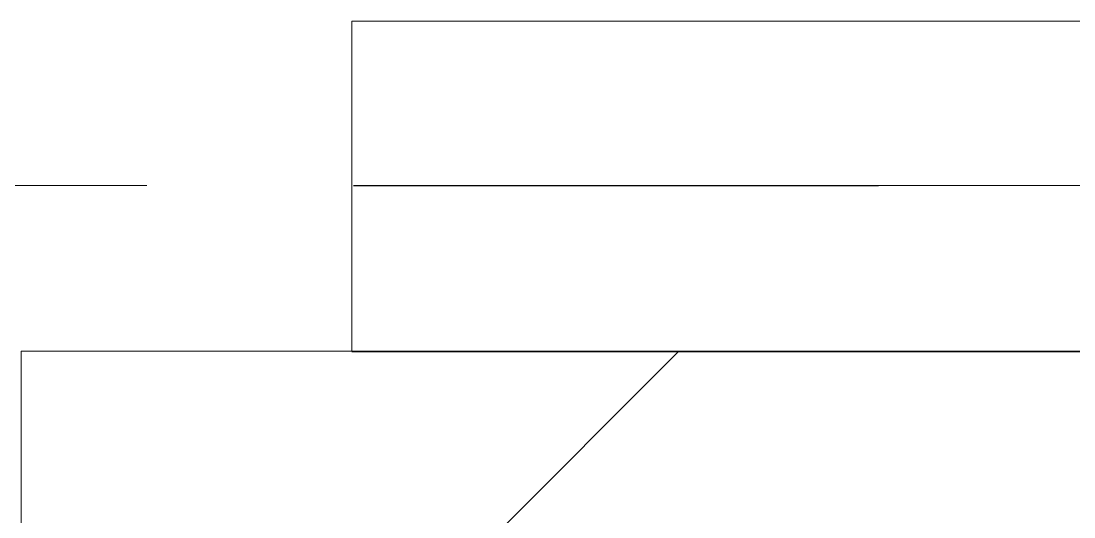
# Model space of a CAD drawing. Header units: millimetres. Extents: x -4000 to 187956, y -58990 to 162485.
# Drawn here: x 78350 to 78986, y 5250 to 5550 of the extents above; entities that cross this region are included whole.
import ezdxf

# ---------------------------------------------------------------- set-up
doc = ezdxf.new("R2010")
doc.units = ezdxf.units.MM
doc.linetypes.add('Grid Line', pattern=[2222.5, 1270, -317.5, 317.5, -317.5])
doc.linetypes.add('Grid Line 12_5mm', pattern=[2150, 1250, -300, 300, -300])
for name, color, linetype, lineweight in [('A-WALL', 113, 'Continuous', 13), ('A-WALL-PATT', 111, 'Continuous', 13), ('S-GRID', 1, 'Continuous', 30)]:
    doc.layers.add(name, color=color, linetype=linetype, lineweight=lineweight)

# ---------------------------------------------------------------- blocks, each defined once
blk = doc.blocks.new('CMF2_NHAXUONG_A_rvt-1-FFS - TANG 1')
at = {"layer": 'A-WALL-PATT', "lineweight": 9}
h = blk.add_hatch(dxfattribs=at)
h.set_pattern_fill('FP_12', color=250, style=0, pattern_type=2)
h.set_pattern_definition([(45, (0, 0), (-212.132, 212.132), [])])
h.paths.add_polyline_path([(88150, 5149.88), (88350, 5149.88), (88350, 5349.88), (78349.79, 5349.88), (78349.79, 5149.88), (86721.01, 5149.88)])
at = {"layer": 'A-WALL', "color": 35, "lineweight": 15}
for p, q in [((79065.18, 5549.52), (78549.79, 5549.52)), ((78549.79, 5349.88), (78549.79, 5549.52)), ((78349.79, 5149.88), (78349.79, 5349.88)), ((78549.79, 5349.88), (78349.79, 5349.88)), ((79799.79, 5349.52), (78549.79, 5349.52))]:
    blk.add_line(p, q, dxfattribs=at)
at = {"layer": 'A-WALL', "color": 50, "lineweight": 15}
for p, q in [((78549.79, 5549.52), (79799.79, 5549.52)), ((78549.79, 5349.88), (78549.79, 5549.52)), ((79800, 5349.88), (78349.79, 5349.88)), ((78349.79, 5349.88), (78349.79, 5149.88))]:
    blk.add_line(p, q, dxfattribs=at)
at = {"layer": 'A-WALL', "color": 53, "lineweight": 15}
for p, q in [((79799.79, 5349.88), (78549.79, 5349.88)), ((78549.79, 5349.52), (79799.79, 5349.52))]:
    blk.add_line(p, q, dxfattribs=at)
at = {"layer": 'S-GRID', "linetype": 'Grid Line 12_5mm', "lineweight": 9}
blk.add_line((-824.25, 5450), (183641.09, 5450), dxfattribs=at)

msp = doc.modelspace()

# ---------------------------------------------------------------- block references
at = {"lineweight": 5}
msp.add_blockref('CMF2_NHAXUONG_A_rvt-1-FFS - TANG 1', (0, 0), dxfattribs=at)

# ---------------------------------------------------------------- next in the draw order: linework, layer by layer
at = {"layer": 'S-GRID', "linetype": 'Grid Line'}
msp.add_line((-824.25, 5450), (183641.09, 5450), dxfattribs=at)

doc.saveas('drawing.dxf')
